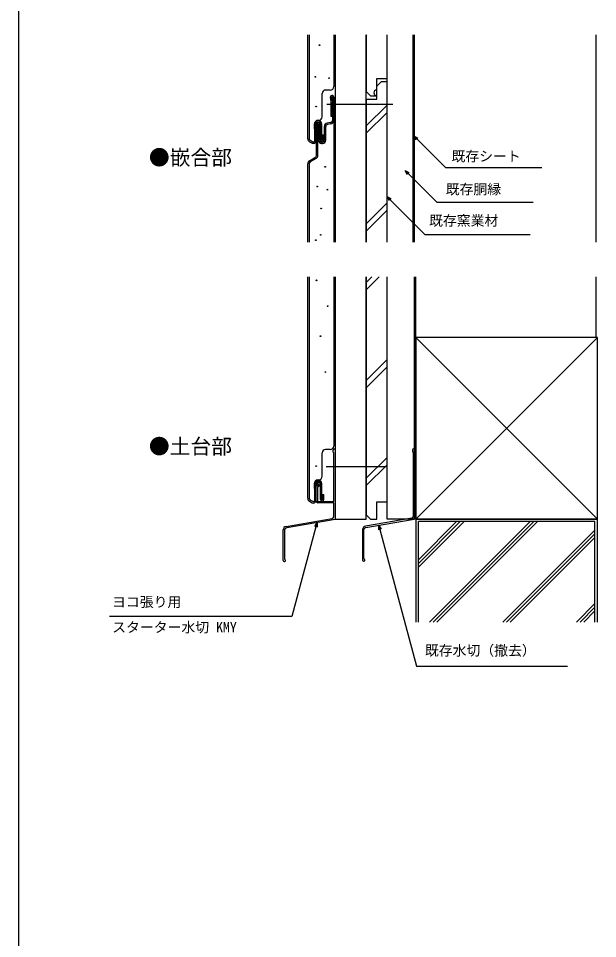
# Model space of a CAD drawing. Units: millimetres, scale not verified. Extents: x -525 to 525, y -784 to 779.
# Drawn here: x -525 to -190, y -162 to 370 of the extents above; entities that cross this region are included whole.
import ezdxf
from ezdxf.enums import TextEntityAlignment as Align

# ---------------------------------------------------------------- set-up
doc = ezdxf.new("R2010")
doc.units = ezdxf.units.MM
doc.header["$LTSCALE"] = 4
for name, color, linetype in [('0-1_USER1', 3, 'Continuous'), ('0-2_YKK_11', 7, 'Continuous'), ('0-3_YKK_12', 2, 'Continuous'), ('0-4_YKK_13', 4, 'Continuous'), ('0-5_YKK_D', 6, 'Continuous'), ('0-6_YKK_ZWAK', 7, 'Continuous'), ('0-7_YSS_K', 3, 'Continuous')]:
    doc.layers.add(name, color=color, linetype=linetype)
doc.styles.add('ＭＳ ゴシック', font='')
doc.styles.get('ＭＳ ゴシック').set_extended_font_data('MS Gothic')

msp = doc.modelspace()

# ---------------------------------------------------------------- linework, layer by layer
at = {"layer": '0-2_YKK_11'}
for p, q in [((-353.068, 90.515), (-353.068, 99.615)), ((-370.405, 75.799), (-343.699, 80.372)), ((-372.068, 56.165), (-372.068, 73.828))]:
    msp.add_line(p, q, dxfattribs=at)
for points in [[(-342.068, 119.965), (-342.068, 79.84), (-370.021, 75.053)], [(-352.018, 98.727), (-352.268, 98.431), (-352.268, 90.315), (-342.868, 90.315), (-342.868, 110.056), (-342.748, 110.24), (-342.748, 110.79), (-342.868, 110.973), (-342.868, 118.327), (-343.018, 118.521), (-343.168, 118.715), (-343.168, 119.965)], [(-342.868, 81.358), (-342.868, 89.515), (-352.068, 89.515)], [(-371.268, 73.575), (-371.268, 57.001), (-371.11, 56.737)]]:
    msp.add_lwpolyline(points, dxfattribs=at)
for centre, radius, start, end in [((-342.618, 119.965), 0.55, 0.00002, 180.00171), ((-352.168, 99.615), 0.9, 279.5924, 179.99976), ((-352.068, 90.515), 1, 180, 270), ((-343.868, 81.358), 1, 279.71601, 0), ((-370.068, 73.828), 2, 99.71681, 180.00009), ((-369.768, 73.575), 1.5, 99.71701, 180), ((-371.418, 56.165), 0.65, 180.00015, 61.72709)]:
    msp.add_arc(centre, radius, start, end, dxfattribs=at)
at = {"layer": '0-3_YKK_12'}
msp.add_line((-347.161, 110.506), (-312.161, 110.506), dxfattribs=at)
at = {"layer": '0-4_YKK_13'}
for p, q in [((-357.868, 299.884), (-357.868, 360.093)), ((-357.068, 360.093), (-357.068, 299.884)), ((-342.868, 360.093), (-342.868, 330.11)), ((-349.568, 312.61), (-349.568, 326.11)), ((-344.868, 328.11), (-347.568, 328.11)), ((-344.853, 323.858), (-344.48, 321.745)), ((-344.48, 321.745), (-344.48, 313.028)), ((-343.68, 321.815), (-344.065, 323.997)), ((-343.668, 324.032), (-343.668, 310.532)), ((-343.668, 313.032), (-343.668, 321.345)), ((-342.868, 324.032), (-342.868, 310.532)), ((-351.868, 310.61), (-351.568, 310.61)), ((-344.651, 309.352), (-346.628, 308.989)), ((-344.507, 308.565), (-346.484, 308.202)), ((-344.48, 313.028), (-343.668, 313.028)), ((-342.868, 310.532), (-342.868, 240.093)), ((-354.168, 308.31), (-354.168, 305.61)), ((-353.968, 308.31), (-353.968, 298.614)), ((-353.168, 298.614), (-353.168, 308.31)), ((-352.868, 290.116), (-352.868, 307.032)), ((-352.068, 290.116), (-352.068, 307.032)), ((-351.668, 307.032), (-351.668, 299.032)), ((-350.868, 307.032), (-350.868, 299.032)), ((-350.568, 299.11), (-350.568, 308.31)), ((-349.768, 299.11), (-349.768, 308.31)), ((-348.268, 299.032), (-348.268, 307.022)), ((-347.468, 299.032), (-347.468, 307.022)), ((-356.868, 298.152), (-355.418, 297.315)), ((-355.018, 298.008), (-356.468, 298.845)), ((-349.868, 298.032), (-349.268, 298.032)), ((-349.368, 302.11), (-348.568, 302.11)), ((-349.368, 299.11), (-349.368, 302.11)), ((-348.568, 299.11), (-348.568, 302.11)), ((-349.868, 297.232), (-349.268, 297.232)), ((-356.868, 287.229), (-353.368, 289.25)), ((-352.968, 288.557), (-356.468, 286.536)), ((-357.868, 240.093), (-357.868, 285.497)), ((-357.068, 285.497), (-357.068, 240.093)), ((-357.868, 92.089), (-357.868, 220.093)), ((-357.068, 220.093), (-357.068, 92.089)), ((-342.868, 220.093), (-342.868, 122.315)), ((-349.568, 104.815), (-349.568, 118.315)), ((-344.868, 120.315), (-347.568, 120.315)), ((-351.868, 102.815), (-351.568, 102.815)), ((-354.168, 100.515), (-354.168, 97.815)), ((-353.968, 100.515), (-353.968, 90.819)), ((-353.168, 90.819), (-353.168, 100.515)), ((-350.568, 91.315), (-350.568, 100.515)), ((-349.768, 91.315), (-349.768, 100.515)), ((-355.018, 90.213), (-356.468, 91.05)), ((-349.368, 94.315), (-348.568, 94.315)), ((-349.368, 91.315), (-349.368, 94.315)), ((-348.568, 91.315), (-348.568, 94.315)), ((-356.868, 90.357), (-355.418, 89.52))]:
    msp.add_line(p, q, dxfattribs=at)
for centre, radius in [((-351.075, 354.044), 0.2), ((-353.495, 335.762), 0.2), ((-345.563, 334.955), 0.2), ((-353.054, 318.529), 0.2), ((-351.868, 308.31), 1.3), ((-352.556, 308.986), 0.1), ((-352.065, 308.886), 0.1), ((-351.357, 308.986), 0.1), ((-350.934, 308.455), 0.1), ((-352.656, 307.7), 0.1), ((-352.456, 308.333), 0.1), ((-351.863, 307.202), 0.1), ((-351.856, 308.11), 0.1), ((-351.157, 307.6), 0.1), ((-347.809, 283.714), 0.2), ((-352.367, 272.354), 0.2), ((-346.547, 270.5), 0.2), ((-350.151, 259.688), 0.2), ((-353.249, 241.322), 0.2), ((-350.382, 244.358), 0.2), ((-352.858, 218.084), 0.2), ((-346.368, 203.124), 0.2), ((-350.498, 185.779), 0.2), ((-347.714, 165.069), 0.2), ((-353.054, 110.734), 0.2), ((-351.868, 100.515), 1.3), ((-352.556, 101.191), 0.1), ((-352.065, 101.091), 0.1), ((-351.357, 101.191), 0.1), ((-352.656, 99.905), 0.1), ((-352.456, 100.538), 0.1), ((-351.863, 99.407), 0.1), ((-351.856, 100.315), 0.1), ((-351.157, 99.805), 0.1), ((-350.934, 100.66), 0.1)]:
    msp.add_circle(centre, radius, dxfattribs=at)
for centre, radius, start, end in [((-344.868, 330.11), 2, 270, 0), ((-347.568, 326.11), 2, 90, 180), ((-343.868, 324.032), 1, 0, 190), ((-343.868, 324.032), 0.2, 0, 190), ((-351.868, 308.31), 2.3, 90, 180), ((-351.868, 308.31), 2.1, 90, 180), ((-351.868, 308.31), 1.3, 90, 180), ((-351.868, 308.31), 2.1, 0, 90), ((-351.868, 308.31), 1.3, 0, 90), ((-351.568, 312.61), 2, 270, 0), ((-346.268, 307.022), 2, 100.38604, 180), ((-344.868, 310.532), 1.2, 280.38604, 0), ((-344.868, 310.532), 2, 280.38604, 0), ((-351.868, 307.032), 1, 90, 180), ((-351.868, 307.032), 0.2, 90, 180), ((-351.868, 307.032), 1, 0, 90), ((-351.868, 307.032), 0.2, 0, 90), ((-346.268, 307.022), 1.2, 100.38604, 180), ((-355.868, 299.884), 2, 180, 240), ((-355.868, 299.884), 1.2, 180, 240), ((-354.668, 298.614), 1.5, 240, 0), ((-354.668, 298.614), 0.7, 240, 0), ((-349.868, 299.032), 1.8, 180, 270), ((-349.868, 299.032), 1, 180, 270), ((-349.568, 299.11), 1, 180, 270), ((-349.568, 299.11), 0.2, 180, 270), ((-349.568, 299.11), 0.2, 270, 0), ((-349.568, 299.11), 1, 270, 0), ((-349.268, 299.032), 1, 270, 0), ((-349.268, 299.032), 1.8, 270, 0), ((-353.868, 290.116), 1, 300, 0), ((-353.868, 290.116), 1.8, 300, 0), ((-355.868, 285.497), 2, 120, 180), ((-355.868, 285.497), 1.2, 120, 180), ((-347.568, 118.315), 2, 90, 180), ((-344.868, 122.315), 2, 270, 0), ((-351.868, 100.515), 2.3, 90, 180), ((-351.868, 100.515), 2.1, 90, 180), ((-351.868, 100.515), 1.3, 90, 180), ((-351.868, 100.515), 2.1, 0, 90), ((-351.868, 100.515), 1.3, 0, 90), ((-351.568, 104.815), 2, 270, 0), ((-355.868, 92.089), 2, 180, 240), ((-355.868, 92.089), 1.2, 180, 240), ((-354.668, 90.819), 1.5, 240, 0), ((-354.668, 90.819), 0.7, 240, 0), ((-349.568, 91.315), 1, 180, 270), ((-349.568, 91.315), 0.2, 180, 270), ((-349.568, 91.315), 0.2, 270, 0), ((-349.568, 91.315), 1, 270, 0)]:
    msp.add_arc(centre, radius, start, end, dxfattribs=at)
at = {"layer": '0-5_YKK_D'}
for points in [[(-295.348, 299.349), (-296.668, 301.635), (-294.382, 300.315)], [(-296.668, 301.635), (-294.865, 299.832), (-278.403, 283.371), (-222.748, 283.371)], [(-300.196, 279.265), (-301.516, 281.551), (-299.23, 280.231)], [(-301.516, 281.551), (-299.713, 279.748), (-283.251, 263.286), (-227.596, 263.286)], [(-310.748, 264.236), (-312.068, 266.523), (-309.782, 265.203)], [(-312.068, 266.523), (-310.265, 264.719), (-290.206, 244.661), (-229.377, 244.661)], [(-352.456, 78.061), (-353.116, 75.598), (-367.033, 23.658), (-472.379, 23.658)], [(-353.776, 75.775), (-352.456, 78.061), (-352.456, 75.421)], [(-316.872, 73.853), (-316.872, 76.493), (-315.552, 74.207)], [(-316.872, 76.493), (-316.212, 74.03), (-295.023, -5.047), (-207.767, -5.047)]]:
    msp.add_lwpolyline(points, dxfattribs=at)
at = {"layer": '0-6_YKK_ZWAK'}
msp.add_line((-525, 746.5), (-525, -783.5), dxfattribs=at)
at = {"layer": '0-7_YSS_K'}
for p, q in [((-342.068, 360.093), (-342.068, 240.093)), ((-324.068, 360.093), (-324.068, 327.31)), ((-324.068, 240.093), (-324.068, 360.093)), ((-323.691, 360.093), (-324.068, 359.716)), ((-312.068, 240.093), (-312.068, 360.093)), ((-297.068, 240.18), (-297.068, 360.093)), ((-296.668, 240.093), (-296.668, 360.093)), ((-296.268, 240.093), (-296.268, 360.093)), ((-296.268, 240.093), (-296.268, 360.093)), ((-191.268, 240.093), (-191.268, 360.093)), ((-324.068, 327.31), (-321.568, 324.81)), ((-321.568, 324.81), (-318.068, 324.81)), ((-346.822, 319.942), (-308.822, 319.954)), ((-324.068, 322.81), (-324.068, 240.093)), ((-324.068, 322.81), (-318.068, 322.81)), ((-312.068, 319.39), (-324.068, 307.39)), ((-312.068, 315.147), (-324.068, 303.147)), ((-312.068, 262.821), (-324.068, 250.821)), ((-312.068, 258.579), (-324.068, 246.579)), ((-324.068, 220.093), (-324.068, 82.593)), ((-324.068, 80.093), (-324.068, 220.093)), ((-316.562, 220.093), (-324.068, 212.587)), ((-320.805, 220.093), (-324.068, 216.83)), ((-312.068, 80.093), (-312.068, 220.093)), ((-296.268, 185.093), (-296.268, 220.093)), ((-296.268, 80.093), (-296.268, 220.093)), ((-295.868, 80.093), (-295.868, 220.093)), ((-295.468, 185.093), (-295.468, 220.093)), ((-191.268, 185.093), (-191.268, 220.093)), ((-190.468, 185.093), (-295.468, 80.093)), ((-295.468, 185.093), (-190.468, 80.093)), ((-312.068, 172.261), (-324.068, 160.261)), ((-312.068, 168.019), (-324.068, 156.019)), ((-297.297, 120.158), (-297.297, 119.008)), ((-296.997, 118.488), (-296.997, 111.108)), ((-296.197, 80.286), (-296.197, 120.158)), ((-312.068, 115.693), (-324.068, 103.693)), ((-324.068, 99.45), (-312.068, 111.45)), ((-296.997, 110.308), (-296.997, 91.108)), ((-296.997, 90.308), (-296.997, 81.551)), ((-297.828, 80.566), (-324.535, 75.993)), ((-324.4, 75.204), (-296.447, 79.991)), ((-324.068, 82.593), (-321.568, 80.093)), ((-321.568, 80.093), (-318.068, 80.093)), ((-296.268, 80.093), (-312.068, 80.093)), ((-295.468, 80.093), (-190.468, 80.093)), ((-295.468, 80.093), (-190.468, 80.093)), ((-295.468, 80.093), (-295.468, 20.472)), ((-190.468, 80.093), (-295.468, 80.093)), ((-190.468, 20.472), (-190.468, 80.093)), ((-293.968, 20.472), (-293.968, 78.593)), ((-191.968, 78.593), (-293.968, 78.593)), ((-293.968, 52.251), (-267.626, 78.593)), ((-293.968, 56.493), (-271.868, 78.593)), ((-293.752, 54.588), (-269.747, 78.593)), ((-229.442, 78.593), (-287.563, 20.472)), ((-285.442, 20.472), (-227.321, 78.593)), ((-225.199, 78.593), (-283.321, 20.472)), ((-191.968, 20.472), (-191.968, 78.593)), ((-326.197, 74.021), (-326.197, 56.358)), ((-325.397, 57.195), (-325.397, 74.021)), ((-245.137, 20.472), (-191.968, 73.641)), ((-243.016, 20.472), (-191.968, 71.519)), ((-240.894, 20.472), (-191.968, 69.398)), ((-202.71, 20.472), (-191.968, 31.214)), ((-200.589, 20.472), (-191.968, 29.093)), ((-198.468, 20.472), (-191.968, 26.972))]:
    msp.add_line(p, q, dxfattribs=at)
for points in [[(-318.068, 322.81), (-318.068, 334.81), (-312.068, 334.81)], [(-312.068, 332.81), (-315.568, 332.81), (-318.068, 330.31)], [(-342.068, 220.093), (-342.068, 80.093), (-324.068, 80.093)], [(-318.068, 80.093), (-318.068, 90.093), (-312.068, 90.093)]]:
    msp.add_lwpolyline(points, dxfattribs=at)
msp.add_lwpolyline([(-295.468, 80.093), (-190.468, 80.093), (-190.468, 185.093), (-295.468, 185.093)], close=True, dxfattribs=at)
for centre, radius, start, end in [((-318.068, 326.56), 1.657, 90, 270), ((-296.747, 120.158), 0.55, 0, 180), ((-296.997, 119.008), 0.3, 179.99575, 239.99858), ((-297.297, 118.488), 0.3, 0.00047, 60.00184), ((-296.697, 111.108), 0.3, 179.99766, 233.12951), ((-296.697, 110.308), 0.3, 126.87397, 180.00174), ((-296.997, 110.708), 0.2, 306.86499, 53.12956), ((-296.697, 91.108), 0.3, 179.99591, 233.12543), ((-296.697, 90.308), 0.3, 126.87456, 180.00408), ((-296.997, 90.708), 0.2, 306.86728, 53.13273), ((-297.997, 81.551), 1, 279.71549, 359.99949), ((-296.497, 80.286), 0.3, 279.71454, 359.99537), ((-324.197, 74.021), 2, 99.71727, 180.00011), ((-324.197, 74.021), 1.2, 99.71769, 180.00049), ((-325.547, 56.358), 0.65, 179.99983, 61.7213), ((-325.097, 57.195), 0.3, 179.9961, 241.71706)]:
    msp.add_arc(centre, radius, start, end, dxfattribs=at)

# ---------------------------------------------------------------- texts
at = {"layer": '0-1_USER1', "style": 'ＭＳ ゴシック'}
for s, p in [('●嵌合部', (-449.636, 282.068)), ('●土台部', (-449.636, 115.068))]:
    msp.add_text(s, height=8.798, dxfattribs=at).set_placement(p, align=Align.BOTTOM_LEFT)
at = {"layer": '0-5_YKK_D', "style": 'ＭＳ ゴシック'}
for s, p in [('既存シート', (-274.861, 285.151)), ('既存胴縁', (-278.172, 266.072)), ('既存窯業材', (-287.804, 247.93)), ('ヨコ張り用', (-470.92, 27.507)), ('スターター水切 KMY', (-470.829, 12.856)), ('既存水切（撤去）', (-290.189, -0.582))]:
    msp.add_text(s, height=5.865, dxfattribs=at).set_placement(p, align=Align.BOTTOM_LEFT)

doc.saveas('drawing.dxf')
